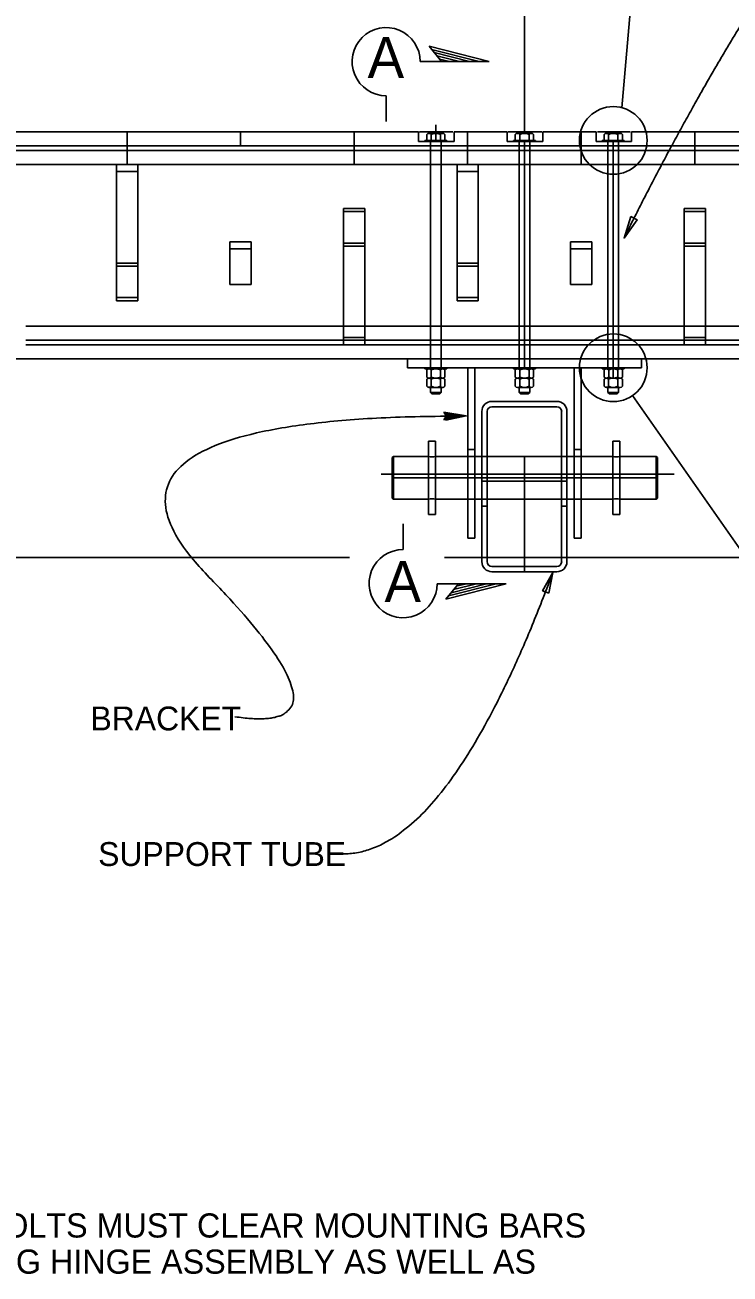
# Model space of a CAD drawing. Extents: x 0 to 2.83, y 0 to 1.83.
# Drawn here: x 0.563 to 0.908, y 0.914 to 1.525 of the extents above; entities that cross this region are included whole.
import ezdxf

# ---------------------------------------------------------------- set-up
doc = ezdxf.new("R2010")
doc.units = 0
for name, color, linetype in [('20 Pave Edges', 7, 'Continuous'), ('201 Center and Station Line', 7, 'Continuous'), ('212 Leaders and Dim Lines', 7, 'Continuous'), ('214 Text and Titles', 7, 'Continuous'), ('220 Structural Steel', 7, 'Continuous'), ('221 Structural Steel', 7, 'Continuous'), ('222 Structural Steel', 7, 'Continuous'), ('224 Existing Steel', 7, 'Continuous'), ('239 Not Assigned', 7, 'Continuous'), ('242 Concrete', 7, 'Continuous'), ('244 Existing Concrete', 7, 'Continuous')]:
    doc.layers.add(name, color=color, linetype=linetype)

msp = doc.modelspace()

# ---------------------------------------------------------------- linework, layer by layer
at = {"layer": '201 Center and Station Line'}
for p, q in [((0.80738, 1.47241), (0.80738, 1.57218)), ((0.80738, 1.46764), (0.80738, 1.3613)), ((0.80738, 1.35695), (0.80738, 1.3613)), ((0.80738, 1.31358), (0.80738, 1.29268)), ((0.87246, 1.30313), (0.74269, 1.30313))]:
    msp.add_line(p, q, dxfattribs=at)
at = {"layer": '212 Leaders and Dim Lines'}
for p, q in [((0.76852, 1.33431), (0.76796, 1.33523)), ((0.76796, 1.33523), (0.7789, 1.3334)), ((0.7789, 1.3334), (0.76796, 1.33157)), ((0.76852, 1.33249), (0.76796, 1.33157)), ((0.76824, 1.33477), (0.7789, 1.3334)), ((0.7789, 1.3334), (0.76824, 1.33203)), ((0.7789, 1.3334), (0.76852, 1.33431)), ((0.76852, 1.33431), (0.76909, 1.3334)), ((0.76852, 1.33249), (0.7789, 1.3334)), ((0.76909, 1.3334), (0.76852, 1.33249)), ((0.7789, 1.3334), (0.76881, 1.33386)), ((0.76881, 1.33294), (0.7789, 1.3334)), ((0.76909, 1.3334), (0.7789, 1.3334))]:
    msp.add_line(p, q, dxfattribs=at)
for points in [[(0.85944, 1.43087), (0.85612, 1.42037), (0.86249, 1.42936)], [(0.76887, 1.33136), (0.7789, 1.3334), (0.76873, 1.33457)], [(0.81929, 1.24677), (0.82131, 1.2568), (0.81627, 1.2479)]]:
    msp.add_lwpolyline(points, close=True, dxfattribs=at)
for points in [[(0.85612, 1.42037), (0.88753, 1.48358), (0.91895, 1.53374)], [(0.7789, 1.3334), (0.57615, 1.3334), (0.72892, 1.17686), (0.66574, 1.18629)], [(0.82131, 1.2568), (0.76997, 1.11918), (0.71863, 1.11918)]]:
    msp.add_open_spline(points, degree=2, dxfattribs=at)
at = {"layer": '214 Text and Titles'}
for p, q in [((0.86335, 1.58136), (0.85512, 1.48415)), ((0.79017, 1.50668), (0.7607, 1.51419)), ((0.76679, 1.50668), (0.7607, 1.51419)), ((0.78532, 1.50668), (0.76196, 1.51264)), ((0.78048, 1.50668), (0.76322, 1.51108)), ((0.77563, 1.50668), (0.76448, 1.50952)), ((0.75641, 1.50682), (0.75641, 1.50682)), ((0.75641, 1.50668), (0.79017, 1.50668)), ((0.77078, 1.50668), (0.76575, 1.50796)), ((0.73974, 1.49001), (0.73974, 1.47733)), ((0.86035, 1.34337), (0.94402, 1.2236)), ((0.74802, 1.26802), (0.74802, 1.2807)), ((0.76468, 1.25136), (0.79844, 1.25136)), ((0.76468, 1.25121), (0.76468, 1.25121)), ((0.79844, 1.25136), (0.76897, 1.24384)), ((0.77506, 1.25136), (0.76897, 1.24384)), ((0.7936, 1.25136), (0.77023, 1.2454)), ((0.78875, 1.25136), (0.77149, 1.24695)), ((0.7839, 1.25136), (0.77276, 1.24851)), ((0.77906, 1.25136), (0.77402, 1.25007))]:
    msp.add_line(p, q, dxfattribs=at)
for centre in [(0.85087, 1.46814), (0.85087, 1.35695)]:
    msp.add_circle(centre, 0.01656, dxfattribs=at)
for centre, start, end in [((0.73974, 1.50668), 0.00004, 270.00053), ((0.74802, 1.25136), 89.99947, 359.99996)]:
    msp.add_arc(centre, 0.01667, start, end, dxfattribs=at)
at = {"layer": '220 Structural Steel'}
for p, q in [((0.75869, 1.46764), (0.75869, 1.46814)), ((0.76939, 1.46814), (0.75869, 1.46814)), ((0.76939, 1.46764), (0.75869, 1.46764)), ((0.75958, 1.47109), (0.75958, 1.46814)), ((0.75958, 1.46814), (0.7685, 1.46814)), ((0.76066, 1.47161), (0.7674, 1.47161)), ((0.76179, 1.4711), (0.76179, 1.46814)), ((0.7663, 1.4711), (0.7663, 1.46814)), ((0.7685, 1.47109), (0.7685, 1.46814)), ((0.76939, 1.46764), (0.76939, 1.46814)), ((0.80203, 1.46764), (0.80203, 1.46814)), ((0.81274, 1.46814), (0.80203, 1.46814)), ((0.81274, 1.46764), (0.80203, 1.46764)), ((0.80292, 1.47109), (0.80292, 1.46814)), ((0.80292, 1.46814), (0.81185, 1.46814)), ((0.804, 1.47161), (0.81074, 1.47161)), ((0.80513, 1.4711), (0.80513, 1.46814)), ((0.80964, 1.4711), (0.80964, 1.46814)), ((0.81185, 1.47109), (0.81185, 1.46814)), ((0.81274, 1.46764), (0.81274, 1.46814)), ((0.84551, 1.46764), (0.84551, 1.46814)), ((0.85622, 1.46814), (0.84551, 1.46814)), ((0.85622, 1.46764), (0.84551, 1.46764)), ((0.8464, 1.47109), (0.8464, 1.46814)), ((0.8464, 1.46814), (0.85533, 1.46814)), ((0.84748, 1.47161), (0.85422, 1.47161)), ((0.84861, 1.4711), (0.84861, 1.46814)), ((0.85312, 1.4711), (0.85312, 1.46814)), ((0.85533, 1.47109), (0.85533, 1.46814)), ((0.85622, 1.46764), (0.85622, 1.46814)), ((0.75869, 1.35695), (0.76939, 1.35695)), ((0.75869, 1.35695), (0.75869, 1.35646)), ((0.75869, 1.35646), (0.75997, 1.35646)), ((0.76066, 1.35646), (0.76744, 1.35646)), ((0.76804, 1.35646), (0.76939, 1.35646)), ((0.76939, 1.35695), (0.76939, 1.35646)), ((0.80203, 1.35695), (0.81274, 1.35695)), ((0.80203, 1.35695), (0.80203, 1.35646)), ((0.80203, 1.35646), (0.80332, 1.35646)), ((0.804, 1.35646), (0.81078, 1.35646)), ((0.81138, 1.35646), (0.81274, 1.35646)), ((0.81274, 1.35695), (0.81274, 1.35646)), ((0.84551, 1.35695), (0.85622, 1.35695)), ((0.84551, 1.35695), (0.84551, 1.35646)), ((0.84551, 1.35646), (0.8468, 1.35646)), ((0.84748, 1.35646), (0.85426, 1.35646)), ((0.85486, 1.35646), (0.85622, 1.35646)), ((0.85622, 1.35695), (0.85622, 1.35646)), ((0.75957, 1.3514), (0.75957, 1.34965)), ((0.75958, 1.35594), (0.75958, 1.35419)), ((0.75958, 1.35244), (0.75958, 1.35419)), ((0.76067, 1.35192), (0.7674, 1.35192)), ((0.76178, 1.35141), (0.76178, 1.34965)), ((0.76179, 1.35595), (0.76179, 1.35419)), ((0.76179, 1.35242), (0.76179, 1.35419)), ((0.76629, 1.35141), (0.76629, 1.34965)), ((0.7663, 1.35595), (0.7663, 1.35419)), ((0.7663, 1.35242), (0.7663, 1.35419)), ((0.7685, 1.3514), (0.7685, 1.34965)), ((0.76851, 1.35594), (0.76851, 1.35419)), ((0.76851, 1.35244), (0.76851, 1.35419)), ((0.80293, 1.35594), (0.80293, 1.35419)), ((0.80293, 1.35244), (0.80293, 1.35419)), ((0.80293, 1.3514), (0.80293, 1.34965)), ((0.80401, 1.35192), (0.81074, 1.35192)), ((0.80514, 1.35595), (0.80514, 1.35419)), ((0.80514, 1.35242), (0.80514, 1.35419)), ((0.80514, 1.35141), (0.80514, 1.34965)), ((0.80964, 1.35595), (0.80964, 1.35419)), ((0.80964, 1.35242), (0.80964, 1.35419)), ((0.80964, 1.35141), (0.80964, 1.34965)), ((0.81185, 1.35594), (0.81185, 1.35419)), ((0.81185, 1.35244), (0.81185, 1.35419)), ((0.81185, 1.3514), (0.81185, 1.34965)), ((0.84639, 1.3514), (0.84639, 1.34965)), ((0.84641, 1.35594), (0.84641, 1.35419)), ((0.84641, 1.35244), (0.84641, 1.35419)), ((0.84749, 1.35192), (0.85422, 1.35192)), ((0.8486, 1.35141), (0.8486, 1.34965)), ((0.84862, 1.35595), (0.84862, 1.35419)), ((0.84862, 1.35242), (0.84862, 1.35419)), ((0.85087, 1.35192), (0.85087, 1.35612)), ((0.85311, 1.35141), (0.85311, 1.34965)), ((0.85312, 1.35595), (0.85312, 1.35419)), ((0.85312, 1.35242), (0.85312, 1.35419)), ((0.85532, 1.3514), (0.85532, 1.34965)), ((0.85533, 1.35594), (0.85533, 1.35419)), ((0.85533, 1.35244), (0.85533, 1.35419)), ((0.75957, 1.3479), (0.75957, 1.34965)), ((0.76065, 1.34738), (0.76739, 1.34738)), ((0.76143, 1.34738), (0.76143, 1.34493)), ((0.76143, 1.34493), (0.76214, 1.34421)), ((0.76663, 1.34493), (0.76143, 1.34493)), ((0.76178, 1.34789), (0.76178, 1.34965)), ((0.76592, 1.34421), (0.76214, 1.34421)), ((0.76592, 1.34421), (0.76663, 1.34493)), ((0.76629, 1.34789), (0.76629, 1.34965)), ((0.76663, 1.34738), (0.76663, 1.34493)), ((0.7685, 1.3479), (0.7685, 1.34965)), ((0.80293, 1.3479), (0.80293, 1.34965)), ((0.80401, 1.34738), (0.81074, 1.34738)), ((0.80478, 1.34738), (0.80478, 1.34493)), ((0.80478, 1.34493), (0.8055, 1.34421)), ((0.80999, 1.34493), (0.80478, 1.34493)), ((0.80514, 1.34789), (0.80514, 1.34965)), ((0.80927, 1.34421), (0.8055, 1.34421)), ((0.80927, 1.34421), (0.80999, 1.34493)), ((0.80964, 1.34789), (0.80964, 1.34965)), ((0.80999, 1.34738), (0.80999, 1.34493)), ((0.81185, 1.3479), (0.81185, 1.34965)), ((0.84639, 1.3479), (0.84639, 1.34965)), ((0.84748, 1.34738), (0.85421, 1.34738)), ((0.84825, 1.34738), (0.84825, 1.34493)), ((0.84825, 1.34493), (0.84896, 1.34421)), ((0.85345, 1.34493), (0.84825, 1.34493)), ((0.8486, 1.34789), (0.8486, 1.34965)), ((0.85274, 1.34421), (0.84896, 1.34421)), ((0.85274, 1.34421), (0.85345, 1.34493)), ((0.85311, 1.34789), (0.85311, 1.34965)), ((0.85345, 1.34738), (0.85345, 1.34493)), ((0.85532, 1.3479), (0.85532, 1.34965))]:
    msp.add_line(p, q, dxfattribs=at)
for points in [[(0.76144, 1.35695), (0.76665, 1.35695), (0.76665, 1.46764), (0.76144, 1.46764)], [(0.80478, 1.35695), (0.80999, 1.35695), (0.80999, 1.46764), (0.80478, 1.46764)], [(0.84826, 1.35695), (0.85347, 1.35695), (0.85347, 1.46764), (0.84826, 1.46764)]]:
    msp.add_lwpolyline(points, close=True, dxfattribs=at)
for centre, major_axis, start_param, end_param in [((0.76069, 1.47016), (0, 0.00144), 5.419967, 7.160337), ((0.76404, 1.46632), (0, 0.00529), 5.842558, 6.723813), ((0.76739, 1.47016), (0, 0.00144), 5.405518, 7.14691), ((0.80403, 1.47016), (0, 0.00144), 5.419967, 7.160337), ((0.80738, 1.46632), (0, 0.00529), 5.842558, 6.723813), ((0.81074, 1.47016), (0, 0.00144), 5.405518, 7.14691), ((0.84751, 1.47016), (0, 0.00144), 5.419967, 7.160337), ((0.85087, 1.46632), (0, 0.00529), 5.842558, 6.723813), ((0.85422, 1.47016), (0, 0.00144), 5.405518, 7.14691), ((0.76069, 1.35501), (0, 0.00144), 5.419967, 7.160337), ((0.76405, 1.35117), (0, 0.00529), 5.842558, 6.723813), ((0.7674, 1.35501), (0, 0.00144), 5.405518, 7.14691), ((0.80404, 1.35501), (0, 0.00144), 5.419967, 7.160337), ((0.80739, 1.35117), (0, 0.00529), 5.842558, 6.723813), ((0.81074, 1.35501), (0, 0.00144), 5.405518, 7.14691), ((0.84752, 1.35501), (0, 0.00144), 5.419967, 7.160337), ((0.85087, 1.35117), (0, 0.00529), 5.842558, 6.723813), ((0.85422, 1.35501), (0, 0.00144), 5.405518, 7.14691), ((0.76068, 1.35047), (0, 0.00144), 5.419967, 7.160337), ((0.76069, 1.35336), (0, -0.00144), 5.406034, 7.146404), ((0.76403, 1.34663), (0, 0.00529), 5.842558, 6.723813), ((0.76405, 1.35721), (0, -0.00529), 5.842558, 6.723813), ((0.76738, 1.35048), (0, 0.00144), 5.405518, 7.14691), ((0.7674, 1.35336), (0, -0.00144), 5.419461, 7.160852), ((0.80404, 1.35336), (0, -0.00144), 5.406034, 7.146404), ((0.80404, 1.35047), (0, 0.00144), 5.419967, 7.160337), ((0.80739, 1.35721), (0, -0.00529), 5.842558, 6.723813), ((0.80739, 1.34663), (0, 0.00529), 5.842558, 6.723813), ((0.81074, 1.35336), (0, -0.00144), 5.419461, 7.160852), ((0.81074, 1.35047), (0, 0.00144), 5.405518, 7.14691), ((0.8475, 1.35047), (0, 0.00144), 5.419967, 7.160337), ((0.84752, 1.35336), (0, -0.00144), 5.406034, 7.146404), ((0.85086, 1.34663), (0, 0.00529), 5.842558, 6.723813), ((0.85087, 1.35721), (0, -0.00529), 5.842558, 6.723813), ((0.85421, 1.35048), (0, 0.00144), 5.405518, 7.14691), ((0.85422, 1.35336), (0, -0.00144), 5.419461, 7.160852), ((0.76068, 1.34883), (0, -0.00144), 5.406034, 7.146404), ((0.76403, 1.35267), (0, -0.00529), 5.842558, 6.723813), ((0.76738, 1.34882), (0, -0.00144), 5.419461, 7.160852), ((0.80404, 1.34882), (0, -0.00144), 5.406034, 7.146404), ((0.80739, 1.35267), (0, -0.00529), 5.842558, 6.723813), ((0.81074, 1.34882), (0, -0.00144), 5.419461, 7.160852), ((0.8475, 1.34883), (0, -0.00144), 5.406034, 7.146404), ((0.85086, 1.35267), (0, -0.00529), 5.842558, 6.723813), ((0.85421, 1.34882), (0, -0.00144), 5.419461, 7.160852)]:
    msp.add_ellipse(centre, major_axis=major_axis, ratio=0.999998, start_param=start_param, end_param=end_param, dxfattribs=at)
at = {"layer": '221 Structural Steel'}
for p, q in [((0.76404, 1.47575), (0.76404, 1.46814)), ((0.85087, 1.46764), (0.85087, 1.35695)), ((0.75014, 1.3613), (0.75014, 1.35695)), ((0.86466, 1.3613), (0.75014, 1.3613)), ((0.75851, 1.35695), (0.75014, 1.35695)), ((0.80181, 1.35695), (0.76966, 1.35695)), ((0.77964, 1.35695), (0.77964, 1.27362)), ((0.78311, 1.35695), (0.78311, 1.27362)), ((0.8454, 1.35695), (0.81296, 1.35695)), ((0.8317, 1.35695), (0.8317, 1.27362)), ((0.83517, 1.35695), (0.83517, 1.27362)), ((0.86466, 1.35695), (0.85643, 1.35695)), ((0.86466, 1.3613), (0.86466, 1.35695)), ((0.77964, 1.31699), (0.78311, 1.31699)), ((0.8317, 1.31699), (0.83517, 1.31699)), ((0.77964, 1.29268), (0.78311, 1.29268)), ((0.8317, 1.29268), (0.83517, 1.29268)), ((0.78311, 1.27362), (0.77964, 1.27362)), ((0.83517, 1.27362), (0.8317, 1.27362))]:
    msp.add_line(p, q, dxfattribs=at)
at = {"layer": '222 Structural Steel'}
for p, q in [((0.76043, 1.31358), (0.76043, 1.32111)), ((0.76043, 1.32111), (0.7639, 1.32111)), ((0.7639, 1.31358), (0.7639, 1.32111)), ((0.85058, 1.31358), (0.85058, 1.32111)), ((0.85405, 1.32111), (0.85058, 1.32111)), ((0.85405, 1.31358), (0.85405, 1.32111)), ((0.74326, 1.31358), (0.74269, 1.31301)), ((0.74326, 1.29268), (0.74326, 1.31358)), ((0.76043, 1.31358), (0.74326, 1.31358)), ((0.76043, 1.29268), (0.76043, 1.31358)), ((0.85058, 1.31358), (0.7639, 1.31358)), ((0.7639, 1.29268), (0.7639, 1.31358)), ((0.85058, 1.29268), (0.85058, 1.31358)), ((0.87188, 1.31358), (0.85405, 1.31358)), ((0.85405, 1.29268), (0.85405, 1.31358)), ((0.87246, 1.31301), (0.87188, 1.31358)), ((0.87188, 1.29268), (0.87188, 1.31358)), ((0.74269, 1.29326), (0.74269, 1.31301)), ((0.87246, 1.29326), (0.87246, 1.31301)), ((0.73736, 1.30484), (0.88074, 1.30484)), ((0.74326, 1.29268), (0.74269, 1.29326)), ((0.74326, 1.29268), (0.76043, 1.29268)), ((0.76043, 1.29268), (0.76043, 1.28516)), ((0.7639, 1.29268), (0.7639, 1.28516)), ((0.7639, 1.29268), (0.85058, 1.29268)), ((0.85058, 1.29268), (0.85058, 1.28516)), ((0.85405, 1.29268), (0.87188, 1.29268)), ((0.85405, 1.29268), (0.85405, 1.28516)), ((0.87188, 1.29268), (0.87246, 1.29326)), ((0.76043, 1.28516), (0.7639, 1.28516)), ((0.85405, 1.28516), (0.85058, 1.28516))]:
    msp.add_line(p, q, dxfattribs=at)
for centre, start, end in [((0.76217, 1.32031), 255.52249, 284.47751), ((0.85232, 1.32031), 255.52249, 284.47751), ((0.76217, 1.28596), 75.52249, 104.47751), ((0.85232, 1.28596), 75.52249, 104.47751)]:
    msp.add_arc(centre, 0.00694, start, end, dxfattribs=at)
at = {"layer": '224 Existing Steel'}
for p, q in [((0.61294, 1.47241), (0.61294, 1.45635)), ((0.6685, 1.47241), (0.6685, 1.46547)), ((0.72405, 1.47241), (0.72405, 1.45635)), ((0.77961, 1.47241), (0.77961, 1.45635)), ((0.83516, 1.47241), (0.83516, 1.45635)), ((0.89072, 1.47241), (0.89072, 1.45635)), ((0.61294, 1.46874), (0.61294, 1.45635)), ((0.39072, 1.46547), (1.01271, 1.46547)), ((0.39072, 1.4633), (1.01271, 1.4633)), ((0.39072, 1.45635), (1.30344, 1.45635)), ((0.60773, 1.45635), (0.61815, 1.45635)), ((0.60773, 1.45635), (0.60773, 1.38969)), ((0.61815, 1.45635), (0.61815, 1.38969)), ((0.7744, 1.45635), (0.78482, 1.45635)), ((0.7744, 1.45635), (0.7744, 1.38969)), ((0.78482, 1.45635), (0.78482, 1.38969)), ((0.60773, 1.45288), (0.61815, 1.45288)), ((0.7744, 1.45288), (0.78482, 1.45288)), ((0.71884, 1.43491), (0.72926, 1.43491)), ((0.71884, 1.43491), (0.71884, 1.36825)), ((0.71884, 1.43331), (0.72926, 1.43331)), ((0.72926, 1.43491), (0.72926, 1.36825)), ((0.88551, 1.43491), (0.89593, 1.43491)), ((0.88551, 1.43491), (0.88551, 1.36825)), ((0.88551, 1.43331), (0.89593, 1.43331)), ((0.89593, 1.43491), (0.89593, 1.36825)), ((0.66329, 1.41859), (0.6737, 1.41859)), ((0.66329, 1.41859), (0.66329, 1.39776)), ((0.6737, 1.41859), (0.6737, 1.39776)), ((0.71884, 1.41792), (0.72926, 1.41792)), ((0.82995, 1.41859), (0.84037, 1.41859)), ((0.82995, 1.41859), (0.82995, 1.39776)), ((0.84037, 1.41859), (0.84037, 1.39776)), ((0.88551, 1.41792), (0.89593, 1.41792)), ((0.66329, 1.41512), (0.6737, 1.41512)), ((0.71884, 1.41645), (0.72926, 1.41645)), ((0.82995, 1.41512), (0.84037, 1.41512)), ((0.88551, 1.41645), (0.89593, 1.41645)), ((0.60773, 1.40816), (0.61815, 1.40816)), ((0.60773, 1.40668), (0.61815, 1.40668)), ((0.7744, 1.40816), (0.78482, 1.40816)), ((0.7744, 1.40668), (0.78482, 1.40668)), ((0.66329, 1.39776), (0.6737, 1.39776)), ((0.82995, 1.39776), (0.84037, 1.39776)), ((0.60773, 1.39129), (0.61815, 1.39129)), ((0.60773, 1.38969), (0.61815, 1.38969)), ((0.7744, 1.39129), (0.78482, 1.39129)), ((0.7744, 1.38969), (0.78482, 1.38969)), ((0.56346, 1.37736), (1.30344, 1.37736)), ((0.56346, 1.37042), (1.30344, 1.37042)), ((0.71884, 1.37172), (0.72926, 1.37172)), ((0.88551, 1.37172), (0.89593, 1.37172)), ((0.56334, 1.36825), (1.30344, 1.36825)), ((0.71884, 1.36825), (0.72926, 1.36825)), ((0.88551, 1.36825), (0.89593, 1.36825))]:
    msp.add_line(p, q, dxfattribs=at)
at = {"layer": '239 Not Assigned'}
for p, q in [((0.79149, 1.34052), (0.82328, 1.34052)), ((0.79149, 1.33792), (0.82328, 1.33792)), ((0.78655, 1.26213), (0.78655, 1.33558)), ((0.78916, 1.26213), (0.78916, 1.33558)), ((0.82561, 1.33558), (0.82561, 1.26213)), ((0.82822, 1.33558), (0.82822, 1.26213)), ((0.78655, 1.31358), (0.78916, 1.31358)), ((0.80738, 1.25719), (0.80738, 1.31358)), ((0.82561, 1.31358), (0.82822, 1.31358)), ((0.78655, 1.30143), (0.82822, 1.30143)), ((0.78655, 1.28928), (0.78916, 1.28928)), ((0.82561, 1.28928), (0.82822, 1.28928)), ((0.82328, 1.25979), (0.79149, 1.25979)), ((0.82328, 1.25719), (0.79149, 1.25719))]:
    msp.add_line(p, q, dxfattribs=at)
for centre, radius, start, end in [((0.79149, 1.33558), 0.00494, 90, 180), ((0.79149, 1.33558), 0.00234, 90, 180), ((0.82328, 1.33558), 0.00494, 0, 90), ((0.82328, 1.33558), 0.00234, 0, 90), ((0.79149, 1.26213), 0.00494, 180, 270), ((0.79149, 1.26213), 0.00234, 180, 270), ((0.82328, 1.26213), 0.00494, 270, 0), ((0.82328, 1.26213), 0.00234, 270, 0)]:
    msp.add_arc(centre, radius, start, end, dxfattribs=at)
at = {"layer": '242 Concrete'}
for p, q in [((0.75563, 1.46764), (0.75563, 1.47241)), ((0.77299, 1.46764), (0.77299, 1.47241)), ((0.79898, 1.46764), (0.79898, 1.47241)), ((0.81634, 1.46764), (0.81634, 1.47241)), ((0.84246, 1.46764), (0.84246, 1.47241)), ((0.85982, 1.46764), (0.85982, 1.47241)), ((0.75563, 1.46764), (0.75854, 1.46764)), ((0.76953, 1.46764), (0.77299, 1.46764)), ((0.79898, 1.46764), (0.80189, 1.46764)), ((0.81287, 1.46764), (0.81634, 1.46764)), ((0.84246, 1.46764), (0.84537, 1.46764)), ((0.85635, 1.46764), (0.85982, 1.46764))]:
    msp.add_line(p, q, dxfattribs=at)
at = {"layer": '244 Existing Concrete'}
for p, q in [((0.30044, 1.47241), (0.75563, 1.47241)), ((0.75605, 1.47241), (0.77229, 1.47241)), ((0.77299, 1.47241), (0.79898, 1.47241)), ((0.7994, 1.47241), (0.81594, 1.47241)), ((0.81634, 1.47241), (0.84246, 1.47241)), ((0.84317, 1.47241), (0.85912, 1.47241)), ((0.85982, 1.47241), (1.30344, 1.47241)), ((0.33777, 1.3613), (0.75014, 1.3613)), ((0.86466, 1.3613), (1.30344, 1.3613)), ((0.34211, 1.26408), (0.72178, 1.26408)), ((0.76826, 1.26408), (1.30344, 1.26408))]:
    msp.add_line(p, q, dxfattribs=at)

# ---------------------------------------------------------------- texts
at = {"layer": '20 Pave Edges'}
msp.add_text('BRACKET', height=0.011667, dxfattribs=at).set_placement((0.59505, 1.1796))
at = {"layer": '212 Leaders and Dim Lines'}
msp.add_text('SUPPORT TUBE', height=0.0116666, dxfattribs=at).set_placement((0.59878, 1.11329))
at = {"layer": '214 Text and Titles'}
for s, height, p in [('A', 0.02003, (0.73064, 1.49874)), ('A', 0.02003, (0.73891, 1.24235)), ('ANCHOR BOLTS MUST CLEAR MOUNTING BARS', 0.011811, (0.46901, 0.93156)), ('ON EXISTING HINGE ASSEMBLY AS WELL AS ', 0.011811, (0.46901, 0.91388))]:
    msp.add_text(s, height=height, dxfattribs=at).set_placement(p)

doc.saveas('drawing.dxf')
